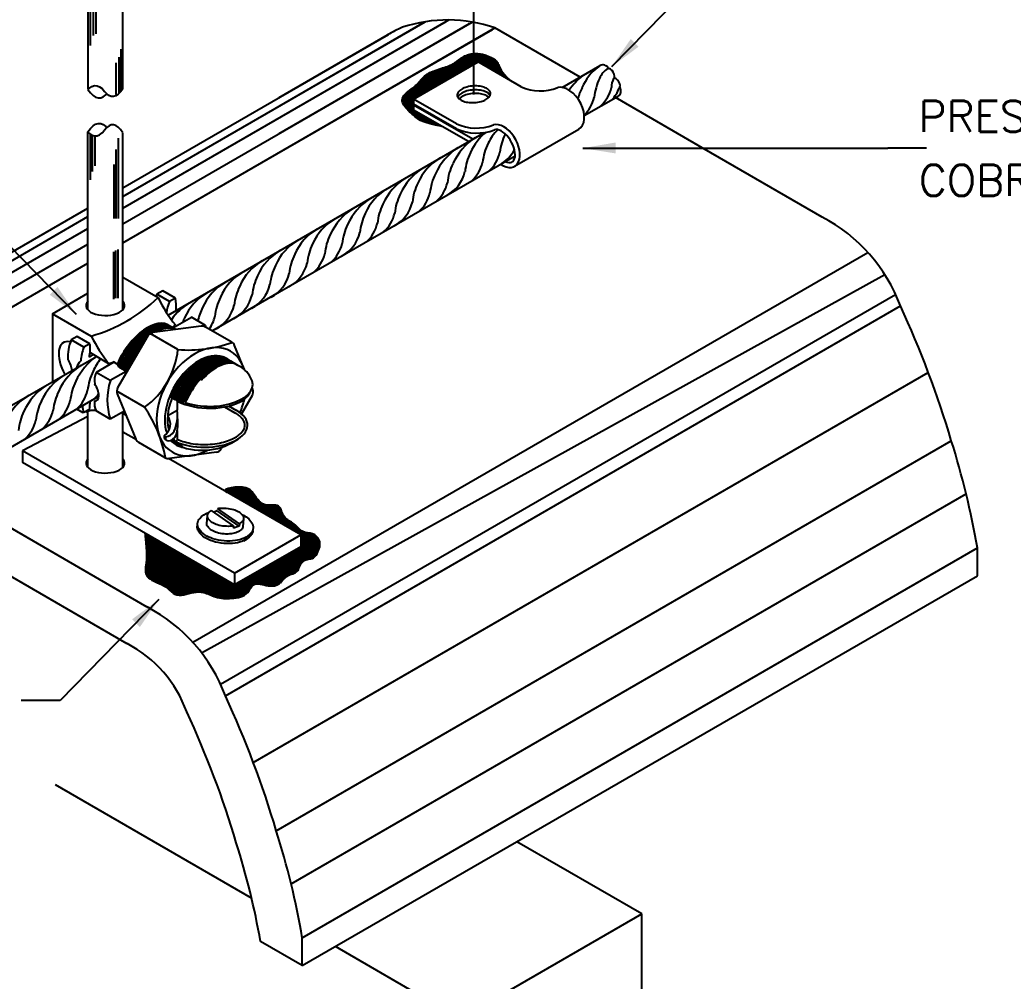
# Model space of a CAD drawing. Header units: millimetres. Extents: x -5612.5 to -5597.4, y -4716.9 to -4702.2.
# Drawn here: x -5607.04 to -5600.64, y -4711.78 to -4705.59 of the extents above; entities that cross this region are included whole.
import ezdxf

# ---------------------------------------------------------------- set-up
doc = ezdxf.new("R2010")
doc.units = ezdxf.units.MM
doc.header["$LTSCALE"] = 10
doc.linetypes.add('DASHDOT', pattern=[1, 0.5, -0.25, 0, -0.25])
doc.layers.add('Termotécnica', color=7, linetype='Continuous')
doc.styles.add('r80', font='romans.shx')

msp = doc.modelspace()

# ---------------------------------------------------------------- hatches: boundary and pattern name
at = {"layer": 'Termotécnica', "linetype": 'DASHDOT'}
h = msp.add_hatch(dxfattribs=at)
h.set_pattern_fill('ANSI31', color=1, scale=0.05, style=0)
h.set_pattern_definition([(45, (-6202.6666116, -5042.710384), (-0.00441941738, 0.00441941738), [])])
h.paths.add_polyline_path([(-5604.3167, -4706.2822), (-5604.5024, -4706.175), (-5604.5024, -4706.1431), (-5604.4969, -4706.1399), (-5604.5024, -4706.1367), (-5604.5024, -4706.1047), (-5604.1164, -4705.8819), (-5604.1164, -4705.8118), (-5604.1229, -4705.8124), (-5604.1313, -4705.8136), (-5604.1397, -4705.8152), (-5604.1482, -4705.8173), (-5604.1566, -4705.82), (-5604.165, -4705.8233), (-5604.1734, -4705.8271), (-5604.1816, -4705.8317), (-5604.1897, -4705.8367), (-5604.1977, -4705.8421), (-5604.2056, -4705.8478), (-5604.2134, -4705.8535), (-5604.2212, -4705.8592), (-5604.2289, -4705.8648), (-5604.2366, -4705.87), (-5604.2442, -4705.8747), (-5604.2519, -4705.8791), (-5604.2598, -4705.8832), (-5604.2679, -4705.8869), (-5604.2764, -4705.8905), (-5604.2854, -4705.894), (-5604.295, -4705.8974), (-5604.3052, -4705.9008), (-5604.3162, -4705.9042), (-5604.3277, -4705.9078), (-5604.3396, -4705.9116), (-5604.3517, -4705.9155), (-5604.3637, -4705.9197), (-5604.3755, -4705.9242), (-5604.3869, -4705.9289), (-5604.3975, -4705.934), (-5604.4074, -4705.9395), (-5604.4165, -4705.9453), (-5604.4247, -4705.9513), (-5604.4323, -4705.9574), (-5604.4391, -4705.9635), (-5604.4453, -4705.9695), (-5604.4508, -4705.9754), (-5604.4558, -4705.981), (-5604.4602, -4705.9863), (-5604.4644, -4705.9914), (-5604.4685, -4705.9964), (-5604.4728, -4706.0014), (-5604.4776, -4706.0066), (-5604.4831, -4706.012), (-5604.4896, -4706.0179), (-5604.4974, -4706.0243), (-5604.5065, -4706.0313), (-5604.5165, -4706.0389), (-5604.5271, -4706.047), (-5604.5378, -4706.0554), (-5604.5479, -4706.0642), (-5604.5572, -4706.0731), (-5604.565, -4706.0822), (-5604.571, -4706.0912), (-5604.5747, -4706.1003), (-5604.5762, -4706.1092), (-5604.5758, -4706.118), (-5604.5736, -4706.1268), (-5604.57, -4706.1355), (-5604.5651, -4706.1441), (-5604.5591, -4706.1527), (-5604.5523, -4706.1611), (-5604.5448, -4706.1695), (-5604.5369, -4706.1778), (-5604.5285, -4706.1859), (-5604.52, -4706.1938), (-5604.5114, -4706.2015), (-5604.5028, -4706.2089), (-5604.4944, -4706.2161), (-5604.4863, -4706.2229), (-5604.4785, -4706.2294), (-5604.4696, -4706.2357), (-5604.4584, -4706.2421), (-5604.4433, -4706.2487), (-5604.423, -4706.2558), (-5604.3961, -4706.2636), (-5604.3612, -4706.2724)])
h.paths.add_polyline_path([(-5604.1164, -4705.8118), (-5604.1164, -4705.8819), (-5604.0875, -4705.8652), (-5603.8818, -4705.984), (-5603.9021, -4705.9641), (-5603.918, -4705.9467), (-5603.9301, -4705.9315), (-5603.939, -4705.9184), (-5603.9455, -4705.9071), (-5603.9501, -4705.8974), (-5603.9535, -4705.889), (-5603.9565, -4705.8816), (-5603.9594, -4705.8752), (-5603.9626, -4705.8695), (-5603.966, -4705.8644), (-5603.9696, -4705.8599), (-5603.9737, -4705.8558), (-5603.9781, -4705.852), (-5603.9829, -4705.8485), (-5603.9883, -4705.845), (-5603.9942, -4705.8416), (-5604.0005, -4705.8382), (-5604.0072, -4705.8349), (-5604.0143, -4705.8317), (-5604.0217, -4705.8286), (-5604.0292, -4705.8257), (-5604.0368, -4705.823), (-5604.0444, -4705.8205), (-5604.0521, -4705.8183), (-5604.0597, -4705.8164), (-5604.0673, -4705.8147), (-5604.0749, -4705.8134), (-5604.0827, -4705.8124), (-5604.0905, -4705.8117), (-5604.0984, -4705.8113), (-5604.1064, -4705.8113), (-5604.1146, -4705.8117)])
at = {"layer": 'Termotécnica'}
h = msp.add_hatch(dxfattribs=at)
h.set_pattern_fill('ANSI31', color=1, scale=0.05, style=0)
h.set_pattern_definition([(45, (-6201.6343024, -5042.792229), (-0.00441941738, 0.00441941738), [])])
edge = h.paths.add_edge_path()
edge.add_spline(control_points=[(-5606.2324, -4708.9064), (-5606.2292, -4708.94), (-5606.2238, -4708.9978), (-5606.2202, -4709.0823), (-5606.2451, -4709.1822), (-5606.1484, -4709.2171), (-5606.0854, -4709.2491), (-5606.0277, -4709.3177), (-5605.9376, -4709.2771), (-5605.8482, -4709.2748), (-5605.7727, -4709.3187), (-5605.6741, -4709.3206), (-5605.5728, -4709.3053), (-5605.5345, -4709.2053), (-5605.445, -4709.245), (-5605.3622, -4709.2336), (-5605.3251, -4709.1626), (-5605.2486, -4709.1584), (-5605.2344, -4709.0972), (-5605.1993, -4709.0637), (-5605.1501, -4709.0655), (-5605.1135, -4709.0189), (-5605.0931, -4708.9481), (-5605.1528, -4708.8934), (-5605.2252, -4708.8997), (-5605.2671, -4708.8305), (-5605.3465, -4708.8071), (-5605.3582, -4708.6992), (-5605.4706, -4708.7363), (-5605.5253, -4708.6564), (-5605.5755, -4708.5819), (-5605.7427, -4708.611), (-5605.7096, -4708.6325)], knot_values=[0, 0, 0, 0, 1.006526, 1.725878, 2.617874, 3.615468, 4.247188, 4.840381, 6.05436, 6.68739, 7.515864, 8.555321, 9.656658, 10.27245, 11.223737, 11.957335, 12.608418, 13.419214, 13.766893, 14.378638, 14.700342, 15.147962, 16.023091, 16.613486, 17.262658, 17.996256, 18.778996, 19.564375, 20.431903, 21.368719, 22.083452, 23.382441, 23.382441, 23.382441, 23.382441], degree=3, periodic=0)
edge.add_line((-5605.7096, -4708.6325), (-5605.7043, -4708.6356))
edge.add_line((-5605.7043, -4708.6356), (-5605.23, -4708.9094))
edge.add_line((-5605.23, -4708.9094), (-5605.23, -4708.9855))
edge.add_line((-5605.23, -4708.9855), (-5605.6562, -4709.2316))
edge.add_line((-5605.6562, -4709.2316), (-5606.2344, -4708.8978))
edge.add_line((-5606.2344, -4708.8978), (-5606.2324, -4708.9064))

# ---------------------------------------------------------------- linework, layer by layer
at = {"layer": 'Termotécnica', "color": 2}
for p, q in [((-5606.6005, -4704.637), (-5606.6, -4706.0405)), ((-5606.3749, -4706.0379), (-5606.3749, -4704.6381)), ((-5603.2261, -4705.8952), (-5602.5902, -4705.2447)), ((-5604.5024, -4706.1047), (-5604.0875, -4705.8652)), ((-5603.8107, -4706.025), (-5604.0875, -4705.8652)), ((-5603.5454, -4706.03), (-5603.3006, -4705.8889)), ((-5603.4037, -4706.2106), (-5603.1858, -4706.0864)), ((-5604.5024, -4706.1047), (-5604.5024, -4706.1367)), ((-5604.2256, -4706.2646), (-5604.5024, -4706.1047)), ((-5604.2258, -4706.2964), (-5604.5024, -4706.1367)), ((-5604.5024, -4706.1431), (-5604.4969, -4706.1399)), ((-5604.5024, -4706.1431), (-5604.5024, -4706.175)), ((-5604.1223, -4706.3625), (-5604.5024, -4706.1431)), ((-5604.1499, -4706.3785), (-5604.5024, -4706.175)), ((-5606.5999, -4707.4597), (-5606.5999, -4706.3151)), ((-5606.3748, -4707.4597), (-5606.3748, -4706.3246)), ((-5606.0841, -4707.4946), (-5604.0455, -4706.3194)), ((-5603.8526, -4706.5371), (-5603.4377, -4706.2975)), ((-5605.3657, -4707.3454), (-5603.8494, -4706.4701)), ((-5603.4132, -4706.4206), (-5601.4488, -4706.421)), ((-5601.1988, -4706.421), (-5601.4488, -4706.421)), ((-5606.6738, -4707.4914), (-5607.3097, -4706.8409)), ((-5606.3748, -4707.2512), (-5606.1487, -4707.3817)), ((-5606.8273, -4707.4861), (-5606.5999, -4707.3548)), ((-5605.8006, -4707.5965), (-5605.3657, -4707.3454)), ((-5606.8273, -4707.4861), (-5606.5784, -4707.6298)), ((-5606.8273, -4707.4861), (-5606.8273, -4707.923)), ((-5606.5865, -4707.7364), (-5606.4666, -4707.8059)), ((-5607.1041, -4708.0839), (-5606.5452, -4707.7604)), ((-5606.4121, -4707.8105), (-5606.4359, -4707.7967)), ((-5606.3945, -4707.8333), (-5606.4121, -4707.8105)), ((-5606.4043, -4707.8184), (-5606.406, -4707.8183)), ((-5606.3979, -4707.829), (-5606.4043, -4707.8184)), ((-5606.3865, -4707.8287), (-5606.3979, -4707.829)), ((-5606.3485, -4707.8599), (-5606.3945, -4707.8333)), ((-5606.3809, -4707.8413), (-5606.3865, -4707.8287)), ((-5606.3687, -4707.8389), (-5606.3809, -4707.8413)), ((-5606.363, -4707.8513), (-5606.3687, -4707.8389)), ((-5606.3509, -4707.8491), (-5606.363, -4707.8513)), ((-5606.347, -4707.8572), (-5606.3508, -4707.8489)), ((-5606.8877, -4708.2242), (-5606.53, -4708.0177)), ((-5606.0735, -4708.0186), (-5606.0393, -4708.0384)), ((-5606.0662, -4708.0137), (-5606.0722, -4708.0148)), ((-5606.0604, -4708.0261), (-5606.0661, -4708.0137)), ((-5606.0483, -4708.0239), (-5606.0604, -4708.0261)), ((-5606.0427, -4708.0366), (-5606.0483, -4708.0239)), ((-5606.0306, -4708.0343), (-5606.0427, -4708.0366)), ((-5606.0248, -4708.0467), (-5606.0306, -4708.0343)), ((-5606.0127, -4708.0445), (-5606.0248, -4708.0467)), ((-5606.0068, -4708.0563), (-5606.0127, -4708.0445)), ((-5605.9949, -4708.0547), (-5606.0068, -4708.0563)), ((-5605.9879, -4708.0641), (-5605.9949, -4708.0547)), ((-5606.613, -4708.1145), (-5606.6072, -4708.1179)), ((-5606.5999, -4708.4744), (-5606.5999, -4708.1151)), ((-5606.3748, -4708.4744), (-5606.3748, -4708.1179)), ((-5605.7209, -4708.0856), (-5605.6531, -4708.1247)), ((-5605.6954, -4708.0798), (-5605.6442, -4708.1094)), ((-5606.5999, -4708.1485), (-5607.0207, -4708.3677)), ((-5607.8134, -4708.7587), (-5606.8878, -4708.2241)), ((-5606.2883, -4708.2984), (-5606.3748, -4708.2484)), ((-5606.0573, -4708.2968), (-5606.039, -4708.3074)), ((-5606.0126, -4708.3375), (-5606.0492, -4708.3163)), ((-5605.6562, -4709.1555), (-5607.0207, -4708.3677)), ((-5607.0207, -4708.3677), (-5607.0207, -4708.4438)), ((-5605.6562, -4709.2316), (-5607.0207, -4708.4438)), ((-5605.23, -4708.9094), (-5606.0808, -4708.4182)), ((-5605.6623, -4708.8513), (-5605.8039, -4708.7532)), ((-5605.7673, -4708.7543), (-5605.7897, -4708.763)), ((-5605.6257, -4708.8525), (-5605.7673, -4708.7543)), ((-5605.6245, -4708.8381), (-5605.7661, -4708.74)), ((-5605.8344, -4708.8356), (-5605.8303, -4708.786)), ((-5605.6245, -4708.8381), (-5605.6257, -4708.8525)), ((-5605.598, -4708.8053), (-5605.6021, -4708.8548)), ((-5605.6642, -4708.8504), (-5605.6651, -4708.8607)), ((-5605.6623, -4708.8513), (-5605.6634, -4708.8657)), ((-5605.6257, -4708.8525), (-5605.6634, -4708.8657)), ((-5605.6562, -4709.1555), (-5605.23, -4708.9094)), ((-5605.5955, -4708.9468), (-5605.5742, -4708.9348)), ((-5605.23, -4708.9094), (-5605.23, -4708.9855)), ((-5605.23, -4708.9855), (-5605.6562, -4709.2316)), ((-5605.6562, -4709.1555), (-5605.6562, -4709.2316)), ((-5606.1435, -4709.3251), (-5606.7794, -4709.9756)), ((-5606.7794, -4709.9756), (-5607.0294, -4709.9756)), ((-5605.5463, -4711.2474), (-5606.8083, -4710.5188)), ((-5603.0339, -4711.348), (-5603.8374, -4710.8841)), ((-5604.203, -4712.023), (-5603.0339, -4711.348)), ((-5603.0339, -4713.823), (-5603.0339, -4711.348)), ((-5604.203, -4712.023), (-5605.0066, -4711.5591))]:
    msp.add_line(p, q, dxfattribs=at)
at = {"layer": 'Termotécnica', "color": 1}
for p, q in [((-5606.5827, -4705.7603), (-5606.5827, -4705.4497)), ((-5606.565, -4705.6957), (-5606.565, -4705.4507)), ((-5606.5476, -4705.6849), (-5606.5476, -4705.4507)), ((-5606.3748, -4706.807), (-5604.2763, -4705.5954)), ((-5606.3748, -4706.7311), (-5604.4274, -4705.6068)), ((-5606.3748, -4706.9077), (-5604.1253, -4705.609)), ((-5605.3685, -4706.226), (-5604.2934, -4705.6053)), ((-5605.3685, -4706.1501), (-5604.4445, -4705.6166)), ((-5605.3685, -4706.3267), (-5604.1424, -4705.6188)), ((-5606.3748, -4707.0306), (-5603.9786, -4705.6471)), ((-5605.3685, -4706.4495), (-5603.9957, -4705.657)), ((-5606.3876, -4705.7826), (-5606.3876, -4706.0489)), ((-5606.4172, -4706.0754), (-5606.4172, -4705.8718)), ((-5606.4019, -4705.8349), (-5606.4019, -4706.0641)), ((-5606.5839, -4706.624), (-5606.5839, -4706.3297)), ((-5606.5699, -4706.5715), (-5606.5699, -4706.3374)), ((-5606.5559, -4706.341), (-5606.5559, -4706.5349)), ((-5606.4061, -4706.3572), (-5606.4061, -4706.8736)), ((-5606.4198, -4706.4292), (-5606.4198, -4706.8736)), ((-5606.4341, -4706.5261), (-5606.4341, -4706.8736)), ((-5608.7746, -4708.1166), (-5606.5999, -4706.8611)), ((-5608.6235, -4708.1053), (-5606.5999, -4706.937)), ((-5608.4725, -4708.1188), (-5606.5999, -4707.0377)), ((-5606.4341, -4707.3931), (-5606.4341, -4707.087)), ((-5606.4198, -4707.3861), (-5606.4198, -4707.0801)), ((-5606.4061, -4707.386), (-5606.4061, -4707.0733)), ((-5605.9245, -4709.6009), (-5601.5773, -4707.0911)), ((-5608.3258, -4708.157), (-5606.5999, -4707.1605)), ((-5605.8685, -4709.668), (-5601.4686, -4707.2332)), ((-5606.1179, -4707.3386), (-5606.1566, -4707.361)), ((-5606.0749, -4707.4081), (-5606.1566, -4707.361)), ((-5606.0362, -4707.3858), (-5606.1179, -4707.3386)), ((-5605.7457, -4709.8712), (-5601.3985, -4707.3613)), ((-5606.0362, -4707.3858), (-5606.0749, -4707.4081)), ((-5605.7147, -4709.9459), (-5601.3675, -4707.436)), ((-5606.0527, -4707.5776), (-5605.934, -4707.509)), ((-5605.842, -4707.5622), (-5605.934, -4707.509)), ((-5606.0205, -4707.7171), (-5606.1999, -4707.6135)), ((-5605.8707, -4707.5662), (-5606.1839, -4707.608)), ((-5605.842, -4707.5622), (-5605.8519, -4707.5679)), ((-5605.6735, -4707.6699), (-5605.8438, -4707.5716)), ((-5606.6687, -4707.6317), (-5606.7074, -4707.654)), ((-5606.6258, -4707.7012), (-5606.7074, -4707.654)), ((-5606.5871, -4707.6788), (-5606.6687, -4707.6317)), ((-5606.5871, -4707.6788), (-5606.6258, -4707.7012)), ((-5606.2151, -4707.6289), (-5606.4086, -4707.964)), ((-5606.591, -4707.7651), (-5606.5639, -4707.7495)), ((-5605.5907, -4707.8476), (-5605.6555, -4707.6905)), ((-5606.4341, -4707.7978), (-5606.5478, -4707.8634)), ((-5606.4558, -4707.9166), (-5606.5478, -4707.8634)), ((-5606.353, -4707.8572), (-5606.4558, -4707.9166)), ((-5605.5352, -4710.3736), (-5601.188, -4707.8637)), ((-5606.2349, -4708.0884), (-5606.4143, -4707.9848)), ((-5606.4111, -4708.0014), (-5606.2906, -4708.2936)), ((-5605.5388, -4707.9735), (-5605.5431, -4707.9631)), ((-5606.0249, -4708.0466), (-5606.025, -4708.1063)), ((-5605.6112, -4708.1321), (-5605.5413, -4708.011)), ((-5606.6297, -4708.1242), (-5606.6726, -4708.0993)), ((-5606.591, -4708.1018), (-5606.6297, -4708.1242)), ((-5606.4558, -4708.1646), (-5606.5478, -4708.1115)), ((-5606.3653, -4708.1124), (-5606.4558, -4708.1646)), ((-5606.0864, -4708.1418), (-5606.025, -4708.1063)), ((-5606.025, -4708.2375), (-5606.025, -4708.302)), ((-5606.1024, -4708.4125), (-5606.2726, -4708.3142)), ((-5606.1002, -4708.2776), (-5606.1095, -4708.2723)), ((-5606.0339, -4708.3071), (-5606.025, -4708.302)), ((-5605.3871, -4710.8131), (-5601.0399, -4708.3033)), ((-5605.7723, -4708.3774), (-5606.0755, -4708.4178)), ((-5605.7334, -4708.3432), (-5605.741, -4708.3565)), ((-5605.2917, -4711.1553), (-5600.9445, -4708.6454)), ((-5605.2194, -4711.5031), (-5600.8722, -4708.9932))]:
    msp.add_line(p, q, dxfattribs=at)
at = {"layer": 'Termotécnica', "color": 1, "linetype": 'DASHDOT'}
msp.add_line((-5604.1155, -4706.0759), (-5604.1155, -4705.5008), dxfattribs=at)
at = {"layer": 'Termotécnica', "color": 3}
for p, q in [((-5606.3748, -4706.6759), (-5604.6652, -4705.6889)), ((-5605.3685, -4706.0949), (-5604.6706, -4705.692)), ((-5603.4303, -4705.9637), (-5603.9786, -4705.6471)), ((-5602.6289, -4706.4263), (-5603.2019, -4706.0955)), ((-5601.8712, -4706.8638), (-5602.6289, -4706.4263)), ((-5609.0092, -4708.1969), (-5606.5999, -4706.8059)), ((-5606.2184, -4709.3736), (-5607.5486, -4708.6057)), ((-5606.3479, -4709.6097), (-5607.8191, -4708.7603)), ((-5600.8722, -4709.172), (-5600.8722, -4708.9932)), ((-5605.2194, -4711.6819), (-5600.8722, -4709.172)), ((-5605.2194, -4711.6819), (-5605.2194, -4711.5031)), ((-5605.2194, -4711.6819), (-5605.4885, -4711.5265))]:
    msp.add_line(p, q, dxfattribs=at)
at = {"layer": 'Termotécnica', "color": 1}
msp.add_lwpolyline([(-5604.3167, -4706.2822), (-5604.3612, -4706.2724), (-5604.3961, -4706.2636), (-5604.423, -4706.2558), (-5604.4433, -4706.2487), (-5604.4584, -4706.2421), (-5604.4696, -4706.2357), (-5604.4785, -4706.2294), (-5604.4863, -4706.2229), (-5604.4944, -4706.2161), (-5604.5028, -4706.2089), (-5604.5114, -4706.2015), (-5604.52, -4706.1938), (-5604.5285, -4706.1859), (-5604.5369, -4706.1778), (-5604.5448, -4706.1695), (-5604.5523, -4706.1611), (-5604.5591, -4706.1527), (-5604.5651, -4706.1441), (-5604.57, -4706.1355), (-5604.5736, -4706.1268), (-5604.5758, -4706.118), (-5604.5762, -4706.1092), (-5604.5747, -4706.1003), (-5604.571, -4706.0912), (-5604.565, -4706.0822), (-5604.5572, -4706.0731), (-5604.5479, -4706.0642), (-5604.5378, -4706.0554), (-5604.5271, -4706.047), (-5604.5165, -4706.0389), (-5604.5065, -4706.0313), (-5604.4974, -4706.0243), (-5604.4896, -4706.0179), (-5604.4831, -4706.012), (-5604.4776, -4706.0066), (-5604.4728, -4706.0014), (-5604.4685, -4705.9964), (-5604.4644, -4705.9914), (-5604.4602, -4705.9863), (-5604.4558, -4705.981), (-5604.4508, -4705.9754), (-5604.4453, -4705.9695), (-5604.4391, -4705.9635), (-5604.4323, -4705.9574), (-5604.4247, -4705.9513), (-5604.4165, -4705.9453), (-5604.4074, -4705.9395), (-5604.3975, -4705.934), (-5604.3869, -4705.9289), (-5604.3755, -4705.9242), (-5604.3637, -4705.9197), (-5604.3517, -4705.9155), (-5604.3396, -4705.9116), (-5604.3277, -4705.9078), (-5604.3162, -4705.9042), (-5604.3052, -4705.9008), (-5604.295, -4705.8974), (-5604.2854, -4705.894), (-5604.2764, -4705.8905), (-5604.2679, -4705.8869), (-5604.2598, -4705.8832), (-5604.2519, -4705.8791), (-5604.2442, -4705.8747), (-5604.2366, -4705.87), (-5604.2289, -4705.8648), (-5604.2212, -4705.8592), (-5604.2134, -4705.8535), (-5604.2056, -4705.8478), (-5604.1977, -4705.8421), (-5604.1897, -4705.8367), (-5604.1816, -4705.8317), (-5604.1734, -4705.8271), (-5604.165, -4705.8233), (-5604.1566, -4705.82), (-5604.1482, -4705.8173), (-5604.1397, -4705.8152), (-5604.1313, -4705.8136), (-5604.1229, -4705.8124), (-5604.1146, -4705.8117), (-5604.1064, -4705.8113), (-5604.0984, -4705.8113), (-5604.0905, -4705.8117), (-5604.0827, -4705.8124), (-5604.0749, -4705.8134), (-5604.0673, -4705.8147), (-5604.0597, -4705.8164), (-5604.0521, -4705.8183), (-5604.0444, -4705.8205), (-5604.0368, -4705.823), (-5604.0292, -4705.8257), (-5604.0217, -4705.8286), (-5604.0143, -4705.8317), (-5604.0072, -4705.8349), (-5604.0005, -4705.8382), (-5603.9942, -4705.8416), (-5603.9883, -4705.845), (-5603.9829, -4705.8485), (-5603.9781, -4705.852), (-5603.9737, -4705.8558), (-5603.9696, -4705.8599), (-5603.966, -4705.8644), (-5603.9626, -4705.8695), (-5603.9594, -4705.8752), (-5603.9565, -4705.8816), (-5603.9535, -4705.889), (-5603.9501, -4705.8974), (-5603.9455, -4705.9071), (-5603.939, -4705.9184), (-5603.9301, -4705.9315), (-5603.918, -4705.9467), (-5603.9021, -4705.9641), (-5603.8818, -4705.984)], dxfattribs=at)
at = {"layer": 'Termotécnica', "color": 2}
for points in [[(-5606.6, -4706.0428), (-5606.5906, -4706.0335), (-5606.5742, -4706.0227), (-5606.5579, -4706.0177), (-5606.5416, -4706.0185), (-5606.5254, -4706.0249), (-5606.5094, -4706.0371), (-5606.4934, -4706.055)], [(-5606.6, -4706.0428), (-5606.5834, -4706.0651), (-5606.5669, -4706.0815), (-5606.5505, -4706.0923), (-5606.5341, -4706.0973), (-5606.5179, -4706.0966), (-5606.5017, -4706.0901), (-5606.4857, -4706.0779), (-5606.4793, -4706.0708)], [(-5606.3749, -4706.0379), (-5606.39, -4706.0583), (-5606.4051, -4706.0735), (-5606.4201, -4706.0834), (-5606.4349, -4706.0882), (-5606.4497, -4706.0877), (-5606.4644, -4706.082), (-5606.4789, -4706.0711), (-5606.4934, -4706.055)], [(-5606.5999, -4706.316), (-5606.5834, -4706.2938), (-5606.5669, -4706.2773), (-5606.5505, -4706.2665), (-5606.5341, -4706.2615), (-5606.5179, -4706.2623), (-5606.5017, -4706.2687), (-5606.4856, -4706.2809), (-5606.4792, -4706.2881)], [(-5606.3748, -4706.3209), (-5606.39, -4706.3005), (-5606.4051, -4706.2854), (-5606.4201, -4706.2754), (-5606.4349, -4706.2707), (-5606.4497, -4706.2711), (-5606.4643, -4706.2768), (-5606.4789, -4706.2877), (-5606.4933, -4706.3038)], [(-5606.5999, -4706.316), (-5606.5906, -4706.3253), (-5606.5742, -4706.3361), (-5606.5578, -4706.3411), (-5606.5416, -4706.3404), (-5606.5254, -4706.3339), (-5606.5093, -4706.3217), (-5606.4933, -4706.3038)]]:
    msp.add_lwpolyline(points, dxfattribs=at)
msp.add_lwpolyline([(-5604.0076, -4706.0679, 0.174705), (-5604.0151, -4706.0501, 0.104203), (-5604.041, -4706.0317, 0.064948), (-5604.0741, -4706.0223, 0.051099), (-5604.1177, -4706.0202, 0.051099), (-5604.1608, -4706.027, 0.064948), (-5604.1926, -4706.04, 0.104203), (-5604.2163, -4706.0611, 0.174705), (-5604.2219, -4706.0796, 0.174705), (-5604.2144, -4706.0974, 0.104203), (-5604.1884, -4706.1158, 0.064948), (-5604.1554, -4706.1253, 0.051099), (-5604.1118, -4706.1274, 0.051099), (-5604.0687, -4706.1205, 0.064948), (-5604.0369, -4706.1075, 0.104203), (-5604.0131, -4706.0864, 0.174705)], format="xyb", close=True, dxfattribs=at)
for points in [[(-5604.0099, -4706.0809, 0.056274), (-5604.0137, -4706.0757, 0.104203), (-5604.0396, -4706.0574, 0.064948), (-5604.0727, -4706.0479, 0.051099), (-5604.1163, -4706.0458, 0.051099), (-5604.1594, -4706.0526, 0.064948), (-5604.1912, -4706.0656, 0.104203), (-5604.215, -4706.0867, 0.056274), (-5604.2182, -4706.0923, 0.174705)], [(-5604.0185, -4706.0929, 0.076612), (-5604.0384, -4706.0804, 0.064948), (-5604.0714, -4706.0709, 0.051099), (-5604.115, -4706.0689, 0.051099), (-5604.1581, -4706.0757, 0.064948), (-5604.1899, -4706.0887, 0.076612), (-5604.2083, -4706.1033, 0.056274)], [(-5605.8945, -4708.8359, -0.163967), (-5605.8804, -4708.8031, -0.134419), (-5605.8226, -4708.766)], [(-5605.6623, -4708.8513, -0.016409), (-5605.6716, -4708.8528, -0.051099), (-5605.719, -4708.8537, -0.051099), (-5605.7655, -4708.845, -0.064948), (-5605.7997, -4708.8299, -0.104203), (-5605.8248, -4708.8063, -0.492299), (-5605.8039, -4708.7532, -0.174705)], [(-5605.7661, -4708.74, -0.016409), (-5605.7567, -4708.7385, -0.051099), (-5605.7094, -4708.7376, -0.051099), (-5605.6628, -4708.7463, -0.064948), (-5605.6287, -4708.7614, -0.104203), (-5605.6035, -4708.785, -0.174705), (-5605.598, -4708.8053, -0.174705), (-5605.6068, -4708.8243, -0.06738), (-5605.6245, -4708.8381, -0.064948)], [(-5605.6079, -4708.7792, -0.16143), (-5605.5445, -4708.8309, -0.163967), (-5605.5359, -4708.8655, -0.163967), (-5605.55, -4708.8983, -0.105865), (-5605.5941, -4708.9303, -0.069333), (-5605.6504, -4708.9463, -0.055541), (-5605.7233, -4708.9484, -0.055541), (-5605.7948, -4708.9344, -0.069333), (-5605.8477, -4708.9093, -0.105865), (-5605.8859, -4708.8705, -0.163967), (-5605.8945, -4708.8359, -0.163967)], [(-5605.6021, -4708.8548, -0.174705), (-5605.6109, -4708.8738, -0.104203), (-5605.6395, -4708.893, -0.064948), (-5605.6757, -4708.9023, -0.051099), (-5605.7231, -4708.9032, -0.051099), (-5605.7696, -4708.8945, -0.064948), (-5605.8038, -4708.8794, -0.104203), (-5605.8289, -4708.8558, -0.174705), (-5605.8344, -4708.8356, -0.174705)], [(-5605.5372, -4708.8816, -0.163967), (-5605.5514, -4708.9143, -0.105865), (-5605.5954, -4708.9463, -0.069333), (-5605.6517, -4708.9623, -0.055541), (-5605.7246, -4708.9644, -0.055541), (-5605.7962, -4708.9504, -0.069333), (-5605.849, -4708.9253, -0.105865), (-5605.8873, -4708.8866, -0.163967), (-5605.8958, -4708.8519, -0.163967)]]:
    msp.add_lwpolyline(points, format="xyb", dxfattribs=at)
at = {"layer": 'Termotécnica', "color": 3}
for centre, radius, start, end in [((-5604.283, -4706.5172), 0.9218, 70.71873, 108.44721), ((-5604.1694, -4706.5502), 0.9938, 114.06409, 120.28636), ((-5602.3658, -4707.807), 1.065, 20.38367, 62.33148), ((-5607.1772, -4710.1259), 6.4022, 16.54004, 24.84366), ((-5606.0888, -4709.8962), 5.2942, 9.8206, 17.51084), ((-5606.713, -4710.3168), 1.065, 20.38367, 62.33148), ((-5606.713, -4710.3168), 0.7959, 19.67584, 62.6971), ((-5611.5244, -4712.6358), 6.4022, 16.54004, 24.84366), ((-5611.5244, -4712.6358), 6.1331, 16.51869, 24.94765), ((-5610.436, -4712.4061), 5.2942, 9.8206, 17.51084), ((-5610.436, -4712.4061), 5.0251, 10.08082, 17.53677)]:
    msp.add_arc(centre, radius, start, end, dxfattribs=at)
at = {"layer": 'Termotécnica', "color": 1}
for centre, radius, start, end in [((-5603.1057, -4706.1659), 0.3403, 127.54172, 156.72718), ((-5603.1734, -4706.2666), 0.3942, 127.51237, 146.16383), ((-5599.8931, -4708.7739), 4.4924, 140.66004, 140.70184), ((-5603.1893, -4706.0173), 0.1243, 119.68152, 158.37717), ((-5603.2852, -4706.3313), 0.3942, 127.2601, 130.41523), ((-5602.9819, -4706.1314), 0.3603, 153.65202, 174.08685), ((-5603.105, -4706.0289), 0.1236, 152.53577, 180.33503), ((-5603.0954, -4706.1913), 0.3603, 153.65202, 165.9611), ((-5603.4561, -4705.9762), 0.2338, 311.81615, 346.80877), ((-5603.4059, -4705.9462), 0.2434, 318.20481, 338.88268), ((-5603.5679, -4706.041), 0.2338, 314.59217, 346.80877), ((-5605.2473, -4704.3432), 2.674, 318.22973, 318.27822), ((-5603.8236, -4706.5834), 0.3403, 128.69243, 156.72718), ((-5603.7917, -4706.4912), 0.2527, 131.76383, 156.14228), ((-5603.6165, -4706.4788), 0.3316, 153.34843, 174.52333), ((-5603.8914, -4706.6841), 0.3942, 123.03738, 155.44428), ((-5603.6999, -4706.549), 0.3603, 153.65202, 174.08685), ((-5604.0032, -4706.7488), 0.3942, 123.03738, 155.44428), ((-5603.8133, -4706.6089), 0.3603, 153.65202, 174.08685), ((-5604.1741, -4706.3938), 0.2338, 311.81615, 346.80877), ((-5604.0605, -4706.3224), 0.2338, 298.31162, 332.45781), ((-5604.1625, -4706.7794), 0.3403, 119.45766, 156.72718), ((-5603.927, -4706.6803), 0.3603, 153.65202, 174.08685), ((-5604.2859, -4706.4585), 0.2338, 311.81615, 346.80877), ((-5604.2303, -4706.8801), 0.3942, 123.03738, 155.44428), ((-5604.0388, -4706.745), 0.3603, 153.65202, 174.08685), ((-5604.3994, -4706.5184), 0.2338, 298.31162, 346.80877), ((-5604.3421, -4706.9448), 0.3942, 123.03738, 155.44428), ((-5604.1522, -4706.8049), 0.3603, 153.65202, 174.08685), ((-5604.513, -4706.5898), 0.2338, 311.81615, 346.80877), ((-5604.5014, -4706.9754), 0.3403, 119.45766, 156.72718), ((-5604.2659, -4706.8763), 0.3603, 153.65202, 174.08685), ((-5604.6248, -4706.6545), 0.2338, 311.81615, 346.80877), ((-5604.5691, -4707.0761), 0.3942, 123.03738, 155.44428), ((-5604.3777, -4706.941), 0.3603, 153.65202, 174.08685), ((-5604.7382, -4706.7144), 0.2338, 298.31162, 346.80877), ((-5604.6809, -4707.1408), 0.3942, 123.03738, 155.44428), ((-5604.4911, -4707.0009), 0.3603, 153.65202, 174.08685), ((-5604.8519, -4706.7858), 0.2338, 311.81615, 346.80877), ((-5604.8403, -4707.1714), 0.3403, 119.45766, 156.72718), ((-5604.6048, -4707.0723), 0.3603, 153.65202, 174.08685), ((-5604.9637, -4706.8505), 0.2338, 311.81615, 346.80877), ((-5604.9556, -4707.238), 0.3403, 119.45766, 156.72718), ((-5604.7166, -4707.137), 0.3603, 153.65202, 174.08685), ((-5605.0771, -4706.9104), 0.2338, 298.31162, 346.80877), ((-5605.0796, -4707.3098), 0.3403, 119.45766, 156.72718), ((-5604.83, -4707.1969), 0.3603, 153.65202, 174.08685), ((-5605.1908, -4706.9818), 0.2338, 311.81615, 346.80877), ((-5605.1949, -4707.3764), 0.3403, 119.45766, 156.72718), ((-5604.9453, -4707.2635), 0.3603, 153.65202, 174.08685), ((-5605.3026, -4707.0465), 0.2338, 311.81615, 346.80877), ((-5605.3102, -4707.4429), 0.3403, 119.45766, 156.72718), ((-5605.0693, -4707.3353), 0.3603, 153.65202, 174.08685), ((-5605.416, -4707.1064), 0.2338, 298.31162, 346.80877), ((-5605.4342, -4707.5147), 0.3403, 119.45766, 156.72718), ((-5605.5313, -4707.173), 0.2338, 298.31162, 346.80877), ((-5605.5495, -4707.5813), 0.3403, 119.45766, 156.72718), ((-5605.6553, -4707.2448), 0.2338, 298.31162, 346.80877), ((-5605.1846, -4707.4018), 0.3603, 153.65202, 174.08685), ((-5605.8849, -4707.4724), 0.2936, 157.70683, 160.47982), ((-5605.6648, -4707.6479), 0.3403, 119.45766, 156.72718), ((-5605.7706, -4707.3114), 0.2338, 298.31162, 346.80877), ((-5605.2999, -4707.4684), 0.3603, 153.65202, 174.08685), ((-5605.8071, -4707.5183), 0.2896, 157.63732, 172.29751), ((-5605.7801, -4707.7145), 0.3403, 119.45766, 146.13874), ((-5606.2916, -4707.438), 0.2607, 354.22003, 11.57012), ((-5605.4239, -4707.5402), 0.3603, 153.65202, 174.08685), ((-5605.5392, -4707.6068), 0.3603, 153.65202, 168.23489), ((-5605.8859, -4707.378), 0.2338, 298.31162, 346.80877), ((-5605.6545, -4707.6734), 0.3603, 153.65202, 158.46977), ((-5606.0099, -4707.4497), 0.2338, 324.48692, 346.80877), ((-5606.1783, -4707.6502), 0.0425, 97.59348, 150), ((-5605.8651, -4707.6084), 0.0425, 60, 97.59348), ((-5606.2213, -4707.6862), 0.3991, 16.19333, 18.10509), ((-5606.4358, -4707.7654), 0.2936, 157.70683, 183.01702), ((-5606.8536, -4707.7101), 0.2684, 348.1538, 6.67897), ((-5605.9543, -4706.8844), 0.8353, 265.44996, 289.73701), ((-5605.6948, -4707.7067), 0.0425, 22.40652, 60), ((-5606.358, -4707.8114), 0.2896, 157.63732, 175.76089), ((-5606.5455, -4707.6615), 0.5279, 306.04125, 353.95875), ((-5606.3196, -4708.0847), 0.3942, 124.76621, 155.44428), ((-5606.5767, -4707.8637), 0.1017, 133.53844, 163.39157), ((-5606.2078, -4708.02), 0.3942, 141.82516, 155.44428), ((-5606.1316, -4707.9514), 0.3603, 155.88204, 157.89634), ((-5606.4298, -4708.1484), 0.3942, 123.03738, 155.44428), ((-5606.2434, -4708.0161), 0.3603, 153.65202, 174.08685), ((-5606.4361, -4707.9141), 0.1227, 155.58636, 191.3137), ((-5606.5416, -4708.2131), 0.3942, 123.03738, 155.44428), ((-5606.3552, -4708.0808), 0.3603, 153.65202, 174.08685), ((-5606.0764, -4708.0406), 0.3991, 161.89491, 198.10509), ((-5606.6534, -4708.2778), 0.3942, 123.03738, 155.44428), ((-5606.4654, -4708.1445), 0.3603, 153.65202, 174.08685), ((-5606.8294, -4707.9257), 0.2338, 311.81615, 346.80877), ((-5606.7176, -4707.8609), 0.2338, 311.81615, 323.37419), ((-5606.3718, -4707.9852), 0.0425, 150, 202.40652), ((-5605.5781, -4707.9897), 0.0425, 330, 22.40652), ((-5606.8127, -4708.3084), 0.3403, 119.45766, 156.72718), ((-5606.5772, -4708.2092), 0.3603, 153.65202, 174.08685), ((-5606.9412, -4707.9904), 0.2338, 311.81615, 346.80877), ((-5606.8536, -4708.0467), 0.2684, 348.1538, 359.38613), ((-5606.429, -4708.0596), 0.1297, 175.33135, 203.59254), ((-5606.689, -4708.2739), 0.3603, 153.65202, 174.08685), ((-5607.0514, -4708.054), 0.2338, 311.81615, 346.80877), ((-5606.5065, -4708.0844), 0.1281, 176.80189, 197.76615), ((-5606.9229, -4708.5621), 0.8353, 10.26299, 34.55004), ((-5606.2751, -4708.1385), 0.2522, 335.68358, 7.34433), ((-5607.1632, -4708.1187), 0.2338, 311.81615, 346.80877), ((-5606.1624, -4708.1956), 0.0931, 304.6175, 35.34179), ((-5606.3122, -4708.1906), 0.291, 344.44191, 7.01725), ((-5606.1042, -4708.211), 0.0667, 273.38836, 331.91503), ((-5606.2513, -4708.2774), 0.0425, 202.40652, 240), ((-5606.0853, -4708.246), 0.058, 271.13381, 337.07008), ((-5605.7779, -4708.3352), 0.0425, 277.59348, 330), ((-5606.0811, -4708.3757), 0.0425, 240, 277.59348)]:
    msp.add_arc(centre, radius, start, end, dxfattribs=at)
at = {"layer": 'Termotécnica', "color": 2}
for centre, radius, start, end in [((-5603.6856, -4705.7462), 0.3056, 245.83257, 291.33176), ((-5604.1004, -4705.9859), 0.3055, 245.7672, 291.33761), ((-5604.0961, -4705.9983), 0.325, 246.48565, 290.45877), ((-5606.8546, -4706.6552), 1.013, 285.82413, 314.17587), ((-5605.3638, -4707.0072), 0.8697, 205.50737, 219.28536), ((-5606.6994, -4706.8767), 0.9502, 312.64052, 314.20039), ((-5605.7935, -4707.2553), 0.8697, 205.50737, 219.28536), ((-5606.7428, -4706.8314), 1.013, 285.82413, 287.63691), ((-5605.7045, -4707.9749), 0.1708, 27.16635, 66.13257), ((-5605.693, -4707.9133), 0.1586, 297.3192, 339.44475), ((-5606.5583, -4708.2313), 0.1235, 85.7909, 113.3094), ((-5605.8651, -4707.9557), 0.4093, 248.86811, 305.06164)]:
    msp.add_arc(centre, radius, start, end, dxfattribs=at)
for centre, major_axis, ratio, start_param, end_param in [((-5603.2778, -4705.9257), (-0.0229, 0.0367), 0.840361, 4.66795, 6.283185), ((-5603.2327, -4705.9406), (-0.0181, 0.0313), 0.509483, 3.143946, 6.283185), ((-5603.513, -4706.1671), (-0.0753, 0.1304), 0.613222, 3.119686, 6.12017), ((-5603.1969, -4706.0026), (-0.0181, 0.0313), 0.509483, 3.141593, 6.283185), ((-5603.2058, -4706.0502), (-0.02, 0.0361), 0.886479, 3.141593, 4.783167), ((-5603.9279, -4706.4066), (-0.0753, 0.1304), 0.613222, 2.249611, 6.12017), ((-5603.9276, -4706.4071), (-0.0591, 0.1023), 0.509483, 2.479183, 6.206799), ((-5606.488, -4707.4339), (-0.1241, 0), 0.511171, 5.827545, 9.819687), ((-5606.6657, -4707.8318), (-0.0921, 0.1595), 0.509483, 5.848809, 7.842487), ((-5605.8151, -4707.9416), (0.2762, 0.0013), 0.509483, 4.100464, 6.597026), ((-5605.8145, -4707.9421), (0.2883, 0.0014), 0.529306, 3.818947, 5.448871), ((-5605.8482, -4708.2049), (0.2762, 0.0013), 0.509483, 3.942773, 7.036742), ((-5606.488, -4708.4482), (-0.1241, 0), 0.511171, 5.827545, 9.819687)]:
    msp.add_ellipse(centre, major_axis=major_axis, ratio=ratio, start_param=start_param, end_param=end_param, dxfattribs=at)
at = {"layer": 'Termotécnica', "color": 1}
for centre, major_axis, ratio, start_param, end_param in [((-5606.2424, -4707.8365), (0.16, 0.2771), 0.509483, 6.213743, 8.049984), ((-5606.2424, -4707.8365), (0.16, 0.2771), 0.509483, 6.213743, 8.049984), ((-5606.2335, -4707.8417), (0.16, 0.2771), 0.509483, 6.213743, 8.059589), ((-5606.2246, -4707.8468), (0.16, 0.2771), 0.509483, 6.213743, 8.078571), ((-5606.2157, -4707.8519), (0.16, 0.2771), 0.509483, 6.198378, 8.059471), ((-5606.2068, -4707.8571), (0.16, 0.2771), 0.509483, 6.219825, 8.085504), ((-5606.1979, -4707.8622), (0.16, 0.2771), 0.509483, 6.251289, 7.06151), ((-5606.189, -4707.8673), (0.16, 0.2771), 0.509483, 0.031775, 0.717535), ((-5606.1979, -4707.8622), (0.16, 0.2771), 0.509483, 0.937211, 1.7767), ((-5606.189, -4707.8673), (0.16, 0.2771), 0.509483, 1.057649, 1.801228), ((-5605.8686, -4708.0523), (0.1876, 0.3249), 0.675841, 5.719825, 10.265938), ((-5606.1801, -4707.8725), (0.16, 0.2771), 0.509483, 1.200274, 1.775937), ((-5605.8684, -4708.0525), (0.1611, 0.279), 0.622287, 6.148777, 8.952439), ((-5605.8775, -4708.0472), (0.16, 0.2771), 0.509483, 6.213743, 8.059381), ((-5605.8686, -4708.0523), (0.16, 0.2771), 0.509483, 6.213743, 8.085385), ((-5606.7599, -4707.8143), (-0.0432, 0.0748), 0.509483, 3.928966, 4.869091), ((-5605.8953, -4708.0369), (0.16, 0.2771), 0.509483, 0.933017, 1.776481), ((-5605.8864, -4708.0421), (0.16, 0.2771), 0.509483, 0.509617, 1.801693), ((-5605.8597, -4708.0575), (0.16, 0.2771), 0.509483, 6.213743, 8.060207), ((-5605.8508, -4708.0626), (0.16, 0.2771), 0.509483, 6.213743, 8.08479), ((-5605.8419, -4708.0678), (0.16, 0.2771), 0.509483, 6.213743, 8.059873), ((-5605.833, -4708.0729), (0.16, 0.2771), 0.509483, 6.213743, 8.082697), ((-5605.8241, -4708.078), (0.16, 0.2771), 0.509483, 6.213743, 8.059008), ((-5605.8152, -4708.0832), (0.16, 0.2771), 0.509483, 6.213743, 8.073992), ((-5605.8063, -4708.0883), (0.16, 0.2771), 0.509483, 6.202235, 8.033197), ((-5605.7974, -4708.0935), (0.16, 0.2771), 0.509483, 0, 1.198297), ((-5606.5872, -4707.9712), (-0.0432, 0.0748), 0.509483, 2.820425, 4.869091), ((-5605.8684, -4708.0525), (0.1523, 0.2637), 0.598456, 1.813596, 2.620475), ((-5605.8686, -4708.0523), (0.1876, 0.3249), 0.675841, 4.87803, 5.133978), ((-5606.1979, -4707.8622), (0.16, 0.2771), 0.509483, 2.9666, 3.13369), ((-5606.189, -4707.8673), (0.16, 0.2771), 0.509483, 2.916017, 3.072351), ((-5606.1801, -4707.8725), (0.16, 0.2771), 0.509483, 2.863257, 3.017639), ((-5606.0793, -4708.2573), (0.023, 0.0399), 0.509483, 2.225509, 3.37668), ((-5606.0701, -4708.2626), (0.023, 0.0399), 0.509483, 2.225509, 3.514547), ((-5605.8684, -4708.0525), (0.1611, 0.279), 0.622287, 2.905812, 3.383908), ((-5605.8775, -4708.0472), (0.16, 0.2771), 0.509483, 2.922988, 2.981561), ((-5605.8686, -4708.0523), (0.16, 0.2771), 0.509483, 2.874607, 3.064029), ((-5605.8582, -4708.0605), (0.16, 0.2771), 0.509483, 2.829496, 3.01018), ((-5605.8684, -4708.0525), (0.1523, 0.2637), 0.598456, 2.934325, 3.052271), ((-5605.8493, -4708.0656), (0.16, 0.2771), 0.509483, 2.82911, 3.006963), ((-5605.8419, -4708.0678), (0.16, 0.2771), 0.509483, 2.844033, 3.061758), ((-5605.833, -4708.0729), (0.16, 0.2771), 0.509483, 2.82911, 3.033291), ((-5605.8241, -4708.078), (0.16, 0.2771), 0.509483, 2.821407, 3.005872), ((-5605.8152, -4708.0832), (0.16, 0.2771), 0.509483, 2.810761, 2.978933), ((-5605.8063, -4708.0883), (0.16, 0.2771), 0.509483, 2.793246, 2.954838)]:
    msp.add_ellipse(centre, major_axis=major_axis, ratio=ratio, start_param=start_param, end_param=end_param, dxfattribs=at)
at = {"layer": 'Termotécnica', "color": 2}
msp.add_open_spline([(-5606.025, -4708.2944), (-5606.0192, -4708.2973), (-5605.9894, -4708.309), (-5605.9362, -4708.3219), (-5605.8759, -4708.3285), (-5605.813, -4708.3279), (-5605.753, -4708.3199), (-5605.7007, -4708.306), (-5605.6593, -4708.2883), (-5605.6293, -4708.2694), (-5605.6093, -4708.251), (-5605.5973, -4708.234), (-5605.5909, -4708.2184), (-5605.589, -4708.2037), (-5605.5911, -4708.189), (-5605.5975, -4708.1736), (-5605.6095, -4708.1569), (-5605.6285, -4708.1396), (-5605.6459, -4708.1285), (-5605.6556, -4708.1233)], degree=3, knots=[3.942773, 3.942773, 3.942773, 3.942773, 4.152047, 4.373331, 4.607258, 4.841184, 5.075111, 5.298225, 5.504103, 5.689757, 5.855803, 6.005181, 6.14422, 6.28326, 6.422299, 6.561339, 6.707536, 6.872139, 7.036742, 7.036742, 7.036742, 7.036742], dxfattribs=at)
at = {"layer": 'Termotécnica', "color": 1}
msp.add_spline([(-5606.2324, -4708.9064), (-5606.2239, -4709.0067), (-5606.2239, -4709.0786), (-5606.2239, -4709.1678), (-5606.1405, -4709.2225), (-5606.0858, -4709.2541), (-5606.0398, -4709.2915), (-5605.9189, -4709.28), (-5605.8556, -4709.28), (-5605.7779, -4709.3088), (-5605.6743, -4709.3174), (-5605.5708, -4709.28), (-5605.5334, -4709.2311), (-5605.4384, -4709.2369), (-5605.3665, -4709.2225), (-5605.3204, -4709.1765), (-5605.2485, -4709.139), (-5605.2341, -4709.1074), (-5605.1881, -4709.0671), (-5605.1564, -4709.0614), (-5605.1248, -4709.0297), (-5605.1104, -4708.9434), (-5605.1535, -4708.9031), (-5605.2168, -4708.8887), (-5605.2715, -4708.8398), (-5605.3348, -4708.7938), (-5605.3722, -4708.7247), (-5605.4585, -4708.7161), (-5605.5276, -4708.6528), (-5605.5823, -4708.6067), (-5605.7096, -4708.6325), (-5605.7043, -4708.6356)], degree=3, dxfattribs=at)
at = {"layer": 'Termotécnica', "color": 2}
for points in [[(-5603.1044, -4705.7183), (-5603.0536, -4705.7673), (-5603.2261, -4705.8952)], [(-5603.2016, -4706.384), (-5603.2012, -4706.4546), (-5603.4132, -4706.4206)], [(-5606.7955, -4707.3145), (-5606.8463, -4707.3635), (-5606.6738, -4707.4914)], [(-5606.2652, -4709.502), (-5606.316, -4709.453), (-5606.1435, -4709.3251)]]:
    msp.add_solid(points, dxfattribs=at)

# ---------------------------------------------------------------- texts
at = {"layer": 'Termotécnica', "color": 2, "style": 'r80'}
for s, p in [('PRESILHA PARA CABO DE', (-5601.2506, -4706.3158)), ('COBRE 35mm REF.:TEL-744', (-5601.248, -4706.7275))]:
    msp.add_text(s, height=0.2, dxfattribs=at).set_placement(p)

doc.saveas('drawing.dxf')
